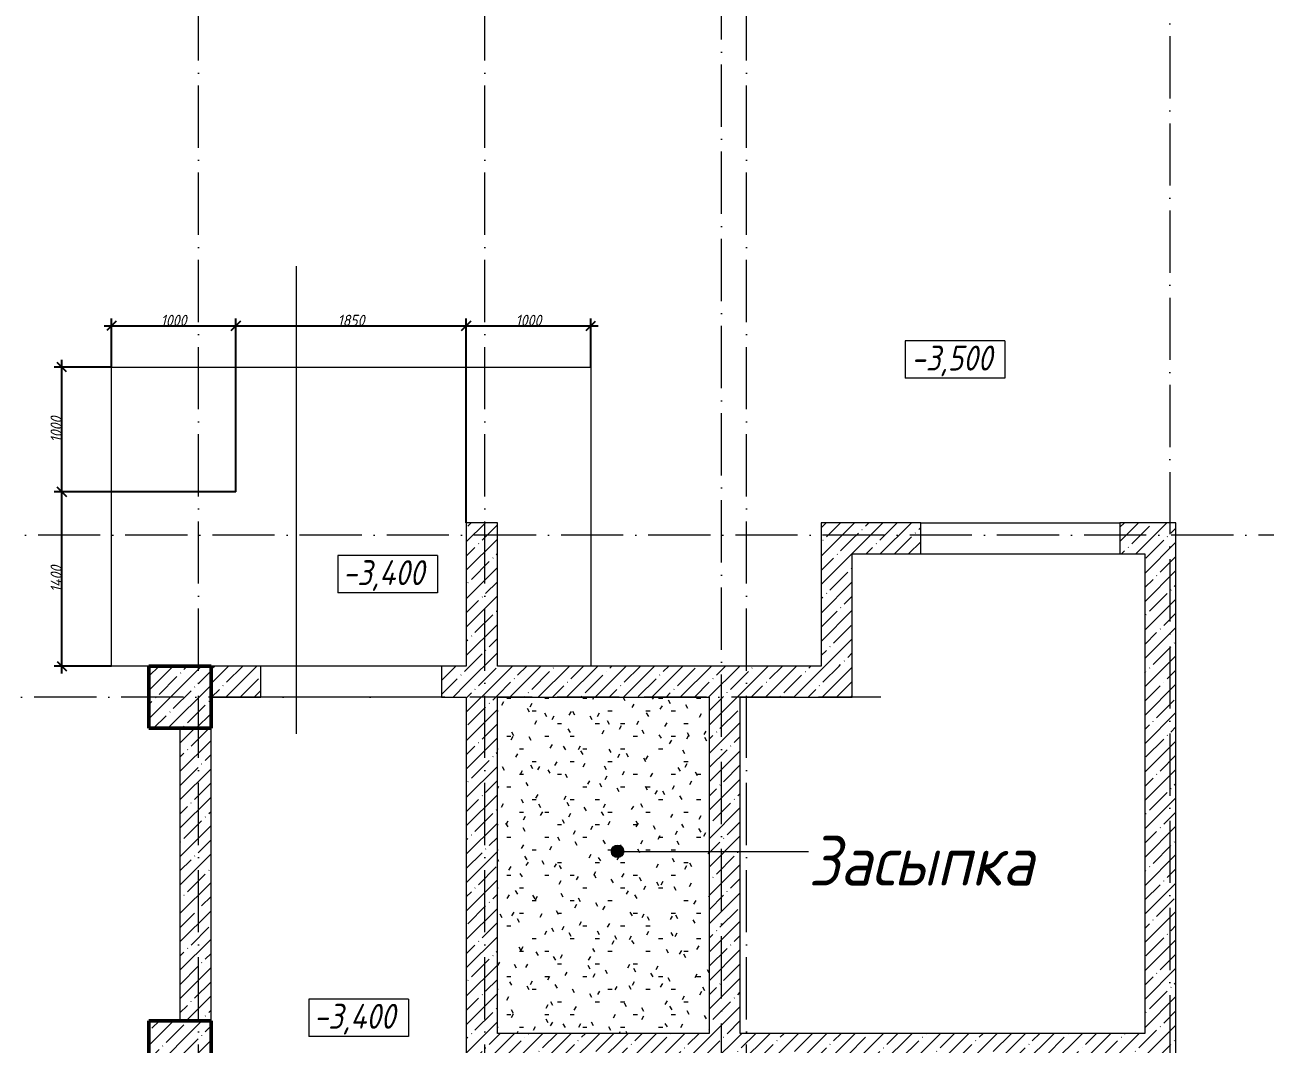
# Model space of a CAD drawing. Header units: millimetres. Extents: x -606178 to 312196, y -19338 to 632709.
# Drawn here: x -596013 to -586050, y 510788 to 518975 of the extents above; entities that cross this region are included whole.
import ezdxf

# ---------------------------------------------------------------- set-up
doc = ezdxf.new("R2010")
doc.units = ezdxf.units.MM
doc.linetypes.add('50_200_ШТРИХ_1Т_ш5_п1_п1_', pattern=[700, 500, -100, 0, -100])
for name, color, linetype, lineweight in [('A-____-____-DIMS', 7, 'Continuous', 9), ('A-DETL-GENF-OTLN-2', 7, 'Continuous', 5), ('A-DOOR-____-OTLN', 7, 'Continuous', 9), ('A-FLOR-____-OTLN', 7, 'Continuous', 9), ('A-FLOR-____-PATT-1', 7, 'Continuous', 9), ('A-WALL-____-MCUT-1', 7, 'Continuous', 9), ('A-WALL-____-PATT-1', 7, 'Continuous', 9), ('G-____-____-DIMS', 7, 'Continuous', 9), ('G-____-____-TEXT', 7, 'Continuous', 9), ('S-COLS-____-MCUT', 7, 'Continuous', 50), ('S-COLS-____-OTLN', 7, 'Continuous', 9), ('S-GRID-____-OTLN-1', 7, '50_200_ШТРИХ_1Т_ш5_п1_п1_', 9)]:
    doc.layers.add(name, color=color, linetype=linetype, lineweight=lineweight)
doc.layers.add('A-DETL-GENF-OTLN-3', color=9, linetype='Continuous', lineweight=9, true_color=0x808080)
doc.layers.add('A-DOOR-____-OTLN-1', color=7, linetype='Continuous', lineweight=9, true_color=0xffffff)
doc.styles.add('ISOCPEUR_I', font='isocpeui.ttf', dxfattribs={"width": 0.9, "height": 2.5})
doc.styles.add('ISOCPEUR_I_2', font='isocpeui.ttf', dxfattribs={"width": 0.85, "height": 2.3})
doc.styles.add('ISOCPEUR_I_7', font='isocpeui.ttf', dxfattribs={"width": 0.9, "height": 90})
doc.dimstyles.new('ISO-1_8_0_9К_СРЕДНИЙ_Кладочные', dxfattribs={"dimscale": 304.8, "dimtxt": 89.638306, "dimasz": 0.246063, "dimexe": 0.19685, "dimexo": 0, "dimgap": 0, "dimtad": 1, "dimdec": 3, "dimrnd": 0.001, "dimdsep": 46, "dimtxsty": 'ISOCPEUR_I_7', "dimblk1": 'OBLIQUE', "dimblk2": 'OBLIQUE', "dimsah": 1, "dimcen": 0.09, "dimdle": 0.19685, "dimazin": 0, "dimtfac": 1, "dimtdec": 4, "dimtix": 1, "dimtmove": 2, "dimatfit": 3, "dimfxl": 1, "dimtvp": 1, "dimtolj": 1, "dimtzin": 0, "dimarcsym": 2})
pattern_1 = [(45, (-600067.05, 451794.26), (-114.04925, 114.04925), []), (45, (-599953, 451794.26), (-114.04925, 114.04925), [201.612, -40.322, 3.353, -36.97])]

# ---------------------------------------------------------------- blocks, each defined once
blk = doc.blocks.new('BSC_Колонна _Прямоугольная - 500х500-V21-АР1_Кладочный план подвала в осях 1-64_Ю-ЯЯ')
at = {"layer": 'S-COLS-____-OTLN'}
h = blk.add_hatch(dxfattribs=at)
h.set_pattern_fill('FP_27', color=256, style=0, pattern_type=2)
h.set_pattern_definition([(45, (-5300, -61781.04), (-114.04925, 114.04925), []), (45, (-5185.95, -61781.04), (-114.04925, 114.04925), [201.613, -40.323, 3.353, -36.97])])
h.paths.add_polyline_path([(-250, -250), (250, -250), (250, 250), (-250, 250)], flags=0)
at = {"layer": 'S-COLS-____-MCUT'}
for p, q in [((250, 250), (-250, 250)), ((-250, 250), (-250, -250)), ((250, -250), (250, 250)), ((-250, -250), (250, -250))]:
    blk.add_line(p, q, dxfattribs=at)
blk = doc.blocks.new('BSC_Колонна _Прямоугольная - 500х500-V51-АР1_Кладочный план подвала в осях 1-64_Ю-ЯЯ')
at = {"layer": 'S-COLS-____-OTLN'}
h = blk.add_hatch(dxfattribs=at)
h.set_pattern_fill('FP_64', color=256, style=0, pattern_type=2)
h.set_pattern_definition([(45, (-5300, -58931.04), (-114.04925, 114.04925), []), (45, (-5185.95, -58931.04), (-114.04925, 114.04925), [201.613, -40.323, 3.353, -36.97])])
h.paths.add_polyline_path([(-250, -250), (250, -250), (250, 250), (-250, 250)], flags=0)
at = {"layer": 'S-COLS-____-MCUT'}
for p, q in [((250, 250), (-250, 250)), ((-250, 250), (-250, -250)), ((250, -250), (250, 250)), ((-250, -250), (250, -250))]:
    blk.add_line(p, q, dxfattribs=at)
blk = doc.blocks.new('Проем_Дверь_Прямоугольный - 1600х2200h_проемы без заполнения-26839830-АР1_Кладочный план подвала в осях 1-64_Ю-ЯЯ')
at = {"layer": 'A-DOOR-____-OTLN-1'}
for p, q in [((800, 125), (-800, 125)), ((800, -125), (-800, -125))]:
    blk.add_line(p, q, dxfattribs=at)
blk = doc.blocks.new('DET_L_Имитация разреза_ISO2-5 - Вправо-27489996-АР1_Кладочный план подвала в осях 1-64_Ю-ЯЯ')
at = {"layer": 'A-DETL-GENF-OTLN-3'}
blk.add_line((143.1, 0), (3896.9, 0), dxfattribs=at)
blk = doc.blocks.new('Высотные отметки - 9_5х3_5_h_-17668430-АР1_Кладочный план подвала в осях 1-64_Ю-ЯЯ')
at = {"layer": 'G-____-____-DIMS'}
for p, q in [((-4, 3), (-4, 0)), ((4, 3), (-4, 3)), ((4, 3), (4, 0)), ((4, 0), (-4, 0))]:
    blk.add_line(p, q, dxfattribs=at)
blk = doc.blocks.new('_Oblique')
at = {"color": 0, "linetype": 'ByBlock', "lineweight": -2}
blk.add_line((-0.5, -0.5), (0.5, 0.5), dxfattribs=at)
blk = doc.blocks.new('*D3818')
at = {"layer": 'A-____-____-DIMS', "color": 0, "lineweight": -2, "transparency": 16777216}
for p, q in [((-595716.2, 513765.3), (-595716.2, 515285.3)), ((-594317, 515225.3), (-595776.2, 515225.3)), ((-595317, 513825.3), (-595776.2, 513825.3))]:
    blk.add_line(p, q, dxfattribs=at)
at = {"layer": 'Defpoints', "color": 0, "transparency": 16777216}
for p in [(-595716.2, 515225.3), (-594317, 515225.3), (-595317, 513825.3)]:
    blk.add_point(p, dxfattribs=at)
at = {"layer": 'A-____-____-DIMS', "color": 0, "lineweight": -2, "transparency": 16777216, "xscale": 75, "yscale": 75, "zscale": 75}
for p, rotation in [((-595716.2, 515225.3), 90), ((-595716.2, 513825.3), 270)]:
    blk.add_blockref('_Oblique', p, dxfattribs=dict(at, rotation=rotation))
at = {"layer": 'A-____-____-DIMS', "color": 0, "transparency": 16777216, "insert": (-595761.2, 514525.3), "char_height": 90, "width": 521.281, "attachment_point": 5, "rotation": 90, "style": 'ISOCPEUR_I_7'}
blk.add_mtext('\\A1;1400', dxfattribs=at)
blk = doc.blocks.new('*D3819')
at = {"layer": 'A-____-____-DIMS', "color": 0, "lineweight": -2, "transparency": 16777216}
for p, q in [((-595716.2, 515165.3), (-595716.2, 516285.3)), ((-595317, 516225.3), (-595776.2, 516225.3)), ((-594317, 515225.3), (-595776.2, 515225.3))]:
    blk.add_line(p, q, dxfattribs=at)
at = {"layer": 'Defpoints', "color": 0, "transparency": 16777216}
for p in [(-595716.2, 516225.3), (-595317, 516225.3), (-594317, 515225.3)]:
    blk.add_point(p, dxfattribs=at)
at = {"layer": 'A-____-____-DIMS', "color": 0, "lineweight": -2, "transparency": 16777216, "xscale": 75, "yscale": 75, "zscale": 75}
for p, rotation in [((-595716.2, 516225.3), 90), ((-595716.2, 515225.3), 270)]:
    blk.add_blockref('_Oblique', p, dxfattribs=dict(at, rotation=rotation))
at = {"layer": 'A-____-____-DIMS', "color": 0, "transparency": 16777216, "insert": (-595761.2, 515725.3), "char_height": 90, "width": 504.733, "attachment_point": 5, "rotation": 90, "style": 'ISOCPEUR_I_7'}
blk.add_mtext('\\A1;1000', dxfattribs=at)
blk = doc.blocks.new('*D3820')
at = {"layer": 'A-____-____-DIMS', "color": 0, "lineweight": -2, "transparency": 16777216}
for p, q in [((-595317, 516225.3), (-595317, 516616.4)), ((-594317, 515225.3), (-594317, 516616.4)), ((-595377, 516556.4), (-594257, 516556.4))]:
    blk.add_line(p, q, dxfattribs=at)
at = {"layer": 'Defpoints', "color": 0, "transparency": 16777216}
for p in [(-594317, 516556.4), (-595317, 516225.3), (-594317, 515225.3)]:
    blk.add_point(p, dxfattribs=at)
at = {"layer": 'A-____-____-DIMS', "color": 0, "lineweight": -2, "transparency": 16777216, "xscale": 75, "yscale": 75, "zscale": 75, "rotation": 180}
blk.add_blockref('_Oblique', (-595317, 516556.4), dxfattribs=at)
at = {"layer": 'A-____-____-DIMS', "color": 0, "lineweight": -2, "transparency": 16777216, "xscale": 75, "yscale": 75, "zscale": 75}
blk.add_blockref('_Oblique', (-594317, 516556.4), dxfattribs=at)
at = {"layer": 'A-____-____-DIMS', "color": 0, "transparency": 16777216, "insert": (-594817, 516601.4), "char_height": 90, "width": 504.733, "attachment_point": 5, "style": 'ISOCPEUR_I_7'}
blk.add_mtext('\\A1;1000', dxfattribs=at)
blk = doc.blocks.new('*D3821')
at = {"layer": 'A-____-____-DIMS', "color": 0, "lineweight": -2, "transparency": 16777216}
for p, q in [((-594317, 515225.3), (-594317, 516616.4)), ((-592467, 514975.3), (-592467, 516616.4)), ((-594377, 516556.4), (-592407, 516556.4))]:
    blk.add_line(p, q, dxfattribs=at)
at = {"layer": 'Defpoints', "color": 0, "transparency": 16777216}
for p in [(-592467, 516556.4), (-594317, 515225.3), (-592467, 514975.3)]:
    blk.add_point(p, dxfattribs=at)
at = {"layer": 'A-____-____-DIMS', "color": 0, "lineweight": -2, "transparency": 16777216, "xscale": 75, "yscale": 75, "zscale": 75, "rotation": 180}
blk.add_blockref('_Oblique', (-594317, 516556.4), dxfattribs=at)
at = {"layer": 'A-____-____-DIMS', "color": 0, "lineweight": -2, "transparency": 16777216, "xscale": 75, "yscale": 75, "zscale": 75}
blk.add_blockref('_Oblique', (-592467, 516556.4), dxfattribs=at)
at = {"layer": 'A-____-____-DIMS', "color": 0, "transparency": 16777216, "insert": (-593392, 516601.4), "char_height": 90, "width": 504.733, "attachment_point": 5, "style": 'ISOCPEUR_I_7'}
blk.add_mtext('\\A1;1850', dxfattribs=at)
blk = doc.blocks.new('*D3822')
at = {"layer": 'A-____-____-DIMS', "color": 0, "lineweight": -2, "transparency": 16777216}
for p, q in [((-592467, 514975.3), (-592467, 516616.4)), ((-591467, 516225.3), (-591467, 516616.4)), ((-592527, 516556.4), (-591407, 516556.4))]:
    blk.add_line(p, q, dxfattribs=at)
at = {"layer": 'Defpoints', "color": 0, "transparency": 16777216}
for p in [(-591467, 516556.4), (-591467, 516225.3), (-592467, 514975.3)]:
    blk.add_point(p, dxfattribs=at)
at = {"layer": 'A-____-____-DIMS', "color": 0, "lineweight": -2, "transparency": 16777216, "xscale": 75, "yscale": 75, "zscale": 75, "rotation": 180}
blk.add_blockref('_Oblique', (-592467, 516556.4), dxfattribs=at)
at = {"layer": 'A-____-____-DIMS', "color": 0, "lineweight": -2, "transparency": 16777216, "xscale": 75, "yscale": 75, "zscale": 75}
blk.add_blockref('_Oblique', (-591467, 516556.4), dxfattribs=at)
at = {"layer": 'A-____-____-DIMS', "color": 0, "transparency": 16777216, "insert": (-591967, 516601.4), "char_height": 90, "width": 504.733, "attachment_point": 5, "style": 'ISOCPEUR_I_7'}
blk.add_mtext('\\A1;1000', dxfattribs=at)

msp = doc.modelspace()

# ---------------------------------------------------------------- hatches: boundary and pattern name
at = {"layer": 'A-FLOR-____-PATT-1'}
h = msp.add_hatch(dxfattribs=at)
h.set_pattern_fill('FP_200', color=256, style=0, pattern_type=2)
h.set_pattern_definition([(0, (-600067.05, 451794.26), (406.4, 101.6), [33.528, -271.272, 33.528, -271.272, -1625.6]), (0, (-600067.05, 451794.26), (406.4, 101.6), [-609.6, 33.528, -576.072, 33.528, -271.272, -711.2]), (0, (-600067.05, 451794.26), (406.4, 101.6), [-1524, 33.528, -169.672, 33.528, -474.472]), (120, (-599914.65, 451845.06), (-291.18818, 301.15272), [33.528, -271.272, 33.528, -271.272, -1625.6]), (120, (-599914.65, 451845.06), (-291.18818, 301.15272), [-609.6, 33.528, -576.072, 33.528, -271.272, -711.2]), (120, (-599914.65, 451845.06), (-291.18818, 301.15272), [-1524, 33.528, -169.672, 33.528, -474.472]), (240, (-599863.85, 452048.26), (-115.21182, -402.75272), [33.528, -271.272, 33.528, -271.272, -1625.6]), (240, (-599863.85, 452048.26), (-115.21182, -402.75272), [-609.6, 33.528, -576.072, 33.528, -271.272, -711.2]), (240, (-599863.85, 452048.26), (-115.21182, -402.75272), [-1524, 33.528, -169.672, 33.528, -474.472])])
h.paths.add_polyline_path([(-592217.047, 510875.3011), (-590517.047, 510875.3011), (-590517.047, 513575.3011), (-592217.047, 513575.3011), (-592217.047, 512247.4646)], flags=0)
at = {"layer": 'A-WALL-____-PATT-1'}
h = msp.add_hatch(dxfattribs=at)
h.set_pattern_fill('FP_1', color=256, style=0, pattern_type=2)
h.set_pattern_definition(pattern_1)
h.paths.add_polyline_path([(-592467.047, 510625.3011), (-592217.047, 510625.3011), (-592217.047, 514975.3011), (-592467.047, 514975.3011), (-592467.047, 512247.4646)], flags=0)
h = msp.add_hatch(dxfattribs=at)
h.set_pattern_fill('FP_1', color=256, style=0, pattern_type=2)
h.set_pattern_definition(pattern_1)
h.paths.add_polyline_path([(-589367.047, 513825.3011), (-589367.047, 514975.3011), (-589617.047, 514975.3011), (-589617.047, 513825.3011)], flags=0)
h = msp.add_hatch(dxfattribs=at)
h.set_pattern_fill('FP_1', color=256, style=0, pattern_type=2)
h.set_pattern_definition(pattern_1)
h.paths.add_polyline_path([(-587017.047, 514725.3011), (-587017.047, 514975.3011), (-587217.047, 514975.3011), (-587217.047, 514725.3011)], flags=0)
h.paths.add_polyline_path([(-588817.047, 514725.3011), (-588817.047, 514975.3011), (-589367.047, 514975.3011), (-589367.047, 514725.3011)], flags=0)
h = msp.add_hatch(dxfattribs=at)
h.set_pattern_fill('FP_1', color=256, style=0, pattern_type=2)
h.set_pattern_definition(pattern_1)
h.paths.add_polyline_path([(-586767.047, 507475.3011), (-586767.047, 514975.3011), (-587017.047, 514975.3011), (-587017.047, 507475.3011)], flags=0)
h = msp.add_hatch(dxfattribs=at)
h.set_pattern_fill('FP_1', color=256, style=0, pattern_type=2)
h.set_pattern_definition(pattern_1)
h.paths.add_polyline_path([(-592467.047, 513575.3011), (-592467.047, 513825.3011), (-592667.047, 513825.3011), (-592667.047, 513575.3011)], flags=0)
h.paths.add_polyline_path([(-594517.047, 513575.3011), (-594117.047, 513575.3011), (-594117.047, 513825.3011), (-594517.047, 513825.3011)], flags=0)
h = msp.add_hatch(dxfattribs=at)
h.set_pattern_fill('FP_1', color=256, style=0, pattern_type=2)
h.set_pattern_definition(pattern_1)
h.paths.add_polyline_path([(-590517.047, 513575.3011), (-589367.047, 513575.3011), (-589367.047, 513825.3011), (-592217.047, 513825.3011), (-592217.047, 513575.3011)], flags=0)
h = msp.add_hatch(dxfattribs=at)
h.set_pattern_fill('FP_1', color=256, style=0, pattern_type=2)
h.set_pattern_definition(pattern_1)
h.paths.add_polyline_path([(-590517.047, 510875.3011), (-590267.047, 510875.3011), (-590267.047, 513575.3011), (-590517.047, 513575.3011), (-590517.047, 512247.4646)], flags=0)
h = msp.add_hatch(dxfattribs=at)
h.set_pattern_fill('FP_1', color=256, style=0, pattern_type=2)
h.set_pattern_definition(pattern_1)
h.paths.add_polyline_path([(-594767.047, 510975.3011), (-594517.047, 510975.3011), (-594517.047, 513325.3011), (-594767.047, 513325.3011)], flags=0)
h = msp.add_hatch(dxfattribs=at)
h.set_pattern_fill('FP_1', color=256, style=0, pattern_type=2)
h.set_pattern_definition(pattern_1)
h.paths.add_polyline_path([(-587017.047, 510625.3011), (-587017.047, 510875.3011), (-592217.047, 510875.3011), (-592217.047, 510625.3011), (-589476.3328, 510625.3011)], flags=0)
at = {"layer": 'G-____-____-TEXT'}
h = msp.add_hatch(color=256, dxfattribs=at)
edge = h.paths.add_edge_path(flags=0)
edge.add_arc((-591252.1262, 512336.7543), 50, 0, 360)

# ---------------------------------------------------------------- linework, layer by layer
at = {"layer": 'A-FLOR-____-OTLN'}
for p, q in [((-595317.047, 513825.3011), (-595317.047, 516225.3011)), ((-595317.047, 516225.3011), (-591467.047, 516225.3011)), ((-591467.047, 516225.3011), (-591467.047, 513825.3011)), ((-595017.047, 513825.3011), (-595317.047, 513825.3011)), ((-592667.047, 513825.3011), (-594117.047, 513825.3011)), ((-592667.047, 513575.3011), (-594117.047, 513575.3011))]:
    msp.add_line(p, q, dxfattribs=at)
at = {"layer": 'A-WALL-____-MCUT-1'}
for p, q in [((-592217.047, 514975.3011), (-592467.047, 514975.3011)), ((-592467.047, 514975.3011), (-592467.047, 513825.3011)), ((-592217.047, 513825.3011), (-592217.047, 514975.3011)), ((-588817.047, 514975.3011), (-589617.047, 514975.3011)), ((-589617.047, 514975.3011), (-589617.047, 513825.3011)), ((-588817.047, 514725.3011), (-588817.047, 514975.3011)), ((-587217.047, 514975.3011), (-587217.047, 514725.3011)), ((-586767.047, 514975.3011), (-587217.047, 514975.3011)), ((-586767.047, 507475.3011), (-586767.047, 514975.3011)), ((-589367.047, 514725.3011), (-588817.047, 514725.3011)), ((-589367.047, 513575.3011), (-589367.047, 514725.3011)), ((-587217.047, 514725.3011), (-587017.047, 514725.3011)), ((-587017.047, 514725.3011), (-587017.047, 510875.3011)), ((-594117.047, 513825.3011), (-594517.047, 513825.3011)), ((-594117.047, 513575.3011), (-594117.047, 513825.3011)), ((-592467.047, 513825.3011), (-592667.047, 513825.3011)), ((-592667.047, 513825.3011), (-592667.047, 513575.3011)), ((-589617.047, 513825.3011), (-592217.047, 513825.3011)), ((-594517.047, 513575.3011), (-594117.047, 513575.3011)), ((-592667.047, 513575.3011), (-592467.047, 513575.3011)), ((-592467.047, 513575.3011), (-592467.047, 510625.3011)), ((-592217.047, 510875.3011), (-592217.047, 513575.3011)), ((-592217.047, 513575.3011), (-590517.047, 513575.3011)), ((-590517.047, 513575.3011), (-590517.047, 510875.3011)), ((-590267.047, 510875.3011), (-590267.047, 513575.3011)), ((-590267.047, 513575.3011), (-589367.047, 513575.3011)), ((-594767.047, 513325.3011), (-594767.047, 510975.3011)), ((-594517.047, 510975.3011), (-594517.047, 513325.3011)), ((-590517.047, 510875.3011), (-592217.047, 510875.3011)), ((-587017.047, 510875.3011), (-590267.047, 510875.3011))]:
    msp.add_line(p, q, dxfattribs=at)
at = {"layer": 'G-____-____-TEXT'}
msp.add_line((-591252.1262, 512336.7543), (-589719.3065, 512336.7543), dxfattribs=at)
msp.add_circle((-591252.1262, 512336.7543), 50, dxfattribs=at)
at = {"layer": 'S-GRID-____-OTLN-1'}
for p, q in [((-594617.047, 504685.847), (-594617.047, 542687.1106)), ((-592317.047, 504685.847), (-592317.047, 542687.1106)), ((-590417.047, 504854.804), (-590417.047, 542687.1106)), ((-586817.047, 542687.1106), (-586817.047, 504685.847)), ((-590217.047, 504685.847), (-590217.047, 542462.1366)), ((-495992.6403, 514875.3011), (-604735.8172, 514875.3011)), ((-589137.6664, 513575.3011), (-604735.8172, 513575.3011))]:
    msp.add_line(p, q, dxfattribs=at)

# ---------------------------------------------------------------- block references
at = {"layer": 'A-DETL-GENF-OTLN-2', "rotation": 89.99999999999994}
msp.add_blockref('DET_L_Имитация разреза_ISO2-5 - Вправо-27489996-АР1_Кладочный план подвала в осях 1-64_Ю-ЯЯ', (-593831.6196, 513138.4934), dxfattribs=at)
at = {"layer": 'A-DOOR-____-OTLN', "rotation": 180}
msp.add_blockref('Проем_Дверь_Прямоугольный - 1600х2200h_проемы без заполнения-26839830-АР1_Кладочный план подвала в осях 1-64_Ю-ЯЯ', (-588017.047, 514850.3011), dxfattribs=at)
at = {"layer": 'G-____-____-DIMS', "xscale": 99.99999999999993, "yscale": 99.99999999999993, "zscale": 99.99999999999993}
for p in [(-588542.462, 516137.147), (-593098.5408, 514414.0729), (-593331.1292, 510851.0196)]:
    msp.add_blockref('Высотные отметки - 9_5х3_5_h_-17668430-АР1_Кладочный план подвала в осях 1-64_Ю-ЯЯ', p, dxfattribs=at)
at = {"layer": 'S-COLS-____-OTLN'}
for name, p in [('BSC_Колонна _Прямоугольная - 500х500-V21-АР1_Кладочный план подвала в осях 1-64_Ю-ЯЯ', (-594767.047, 513575.3011)), ('BSC_Колонна _Прямоугольная - 500х500-V51-АР1_Кладочный план подвала в осях 1-64_Ю-ЯЯ', (-594767.047, 510725.3011))]:
    msp.add_blockref(name, p, dxfattribs=at)

# ---------------------------------------------------------------- texts
at = {"layer": 'G-____-____-DIMS', "char_height": 200, "attachment_point": 1, "line_spacing_factor": 1.149209, "style": 'ISOCPEUR_I_2'}
for s, insert, width in [('-3,500', (-588893.0358, 516398.4382), 841.377075), ('-3,400', (-593459.0741, 514675.364), 865.279833), ('-3,400', (-593691.6625, 511112.3108), 865.279833)]:
    msp.add_mtext(s, dxfattribs=dict(at, insert=insert, width=width))
at = {"layer": 'G-____-____-TEXT', "insert": (-589719.3065, 512461.7543), "char_height": 400, "width": 1464.683063, "attachment_point": 1, "style": 'ISOCPEUR_I'}
msp.add_mtext('Засыпка', dxfattribs=at)

# ---------------------------------------------------------------- dimensions: what is measured, and where the dimension line sits
at = {"layer": 'A-____-____-DIMS'}
for base, p1, p2, override, picture, middle in [((-594317.047, 516556.3594), (-595317.047, 516225.3011), (-594317.047, 515225.3011), {"dimtxt": 400, "dimpost": '<>', "dimfxl": 1414.213562}, '*D3820', (-594817.047, 516601.3594)), ((-592467.047, 516556.3594), (-594317.047, 515225.3011), (-592467.047, 514975.3011), {"dimtxt": 400, "dimpost": '<>', "dimfxl": 1866.81547}, '*D3821', (-593392.047, 516601.3594)), ((-591467.047, 516556.3594), (-592467.047, 514975.3011), (-591467.047, 516225.3011), {"dimtxt": 400, "dimpost": '<>', "dimfxl": 1600.781059}, '*D3822', (-591967.047, 516601.3594))]:
    dim = msp.add_linear_dim(base=base, p1=p1, p2=p2, dimstyle='ISO-1_8_0_9К_СРЕДНИЙ_Кладочные', override=override, dxfattribs=at)
    dim.commit()
    dim.dimension.update_dxf_attribs({"geometry": picture, "text_midpoint": middle})
for base, p1, p2, override, picture, middle in [((-595716.1605, 516225.3011), (-594317.047, 515225.3011), (-595317.047, 516225.3011), {"dimtxt": 400, "dimpost": '<>', "dimfxl": 1414.213562}, '*D3819', (-595761.1605, 515725.3011)), ((-595716.1605, 515225.3011), (-595317.047, 513825.3011), (-594317.047, 515225.3011), {"dimtxt": 400, "dimpost": '<>', "dimfxl": 1720.465053}, '*D3818', (-595761.1605, 514525.3011))]:
    dim = msp.add_linear_dim(base=base, p1=p1, p2=p2, angle=90, dimstyle='ISO-1_8_0_9К_СРЕДНИЙ_Кладочные', override=override, dxfattribs=at)
    dim.commit()
    dim.dimension.update_dxf_attribs({"geometry": picture, "text_midpoint": middle})

doc.saveas('drawing.dxf')
